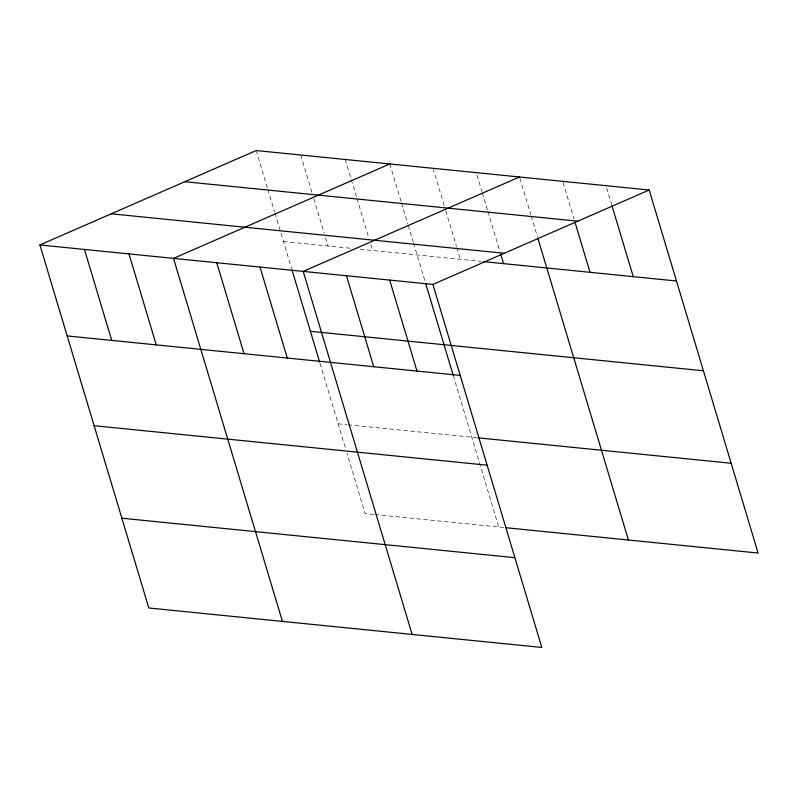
<?xml version="1.0" encoding="UTF-8"?>
<svg xmlns="http://www.w3.org/2000/svg" width="798" height="798" viewBox="0 0 798 798"><rect width="100%" height="100%" fill="white"/><g stroke="black" fill="none" stroke-linecap="round" stroke-linejoin="round"><path stroke-width="0.6" stroke-dasharray="3.99 2.99" d="M283.48 241.525L351.529 248.358M360.187 249.225L481.324 261.395M338.162 423.798L346.821 424.666M348.058 424.785L476.725 437.713M373.753 514.441L365.095 513.573L347.02 453.324M374.99 514.56L503.658 527.488M606.67 188.039L611.627 204.577M563.079 182.513L574.071 219.141M519.847 178.173L530.84 214.802M531.189 215.979L537.573 237.245M476.975 175.011L481.932 191.55M482.291 192.737L487.608 210.453M487.967 211.64L500.017 251.809M433.035 168.308L444.376 206.113M445.793 210.842L456.426 246.293M456.785 247.47L460.326 259.29M389.803 163.959L401.145 201.774M401.504 202.951L407.888 224.218M408.237 225.405L413.204 241.944M413.554 243.131L425.254 282.113M453.284 375.549L498.72 526.989M345.265 159.49L350.94 178.393M351.29 179.58L356.606 197.296M356.965 198.483L369.015 238.652M370.791 244.557L372.556 250.472M300.726 155.021L312.068 192.827M313.843 198.732L324.118 232.996M325.534 237.724L328.018 245.993M256.188 150.543L267.529 188.358M267.879 189.535L274.612 211.989M274.971 213.166L291.629 268.697M320.018 363.319L345.604 448.596"/><path stroke-width="1.2" d="M39.9 244.956L432.905 284.427L541.812 647.457L148.817 607.986L39.9 244.956L256.188 150.543L649.183 190.014L758.1 553.044L506.132 527.737M389.803 163.959L173.525 258.382L282.432 621.403M519.498 176.986L303.21 271.4L412.127 634.43M432.905 284.427L649.183 190.014M184.807 181.705L577.812 221.176M111.271 213.804L504.276 253.275M483.797 261.644L676.485 280.996M310.412 331.3L703.417 370.771M67.192 335.938L460.197 375.409M477.962 437.833L731.168 463.269M94.134 425.713L487.129 465.184M121.875 518.211L514.88 557.682M611.986 205.764L633.253 276.657M575.129 222.682L590.021 272.308M537.932 238.432L628.405 540.017M500.725 254.173L503.558 263.629M425.603 283.29L453.284 375.549M389.673 280.088L416.965 371.07M346.442 275.749L373.733 366.731M291.988 269.874L319.659 362.132M259.978 267.061L287.28 358.043M216.747 262.722L244.048 353.704M128.977 253.904L156.278 344.886M84.438 249.435L111.74 340.407"/></g></svg>
